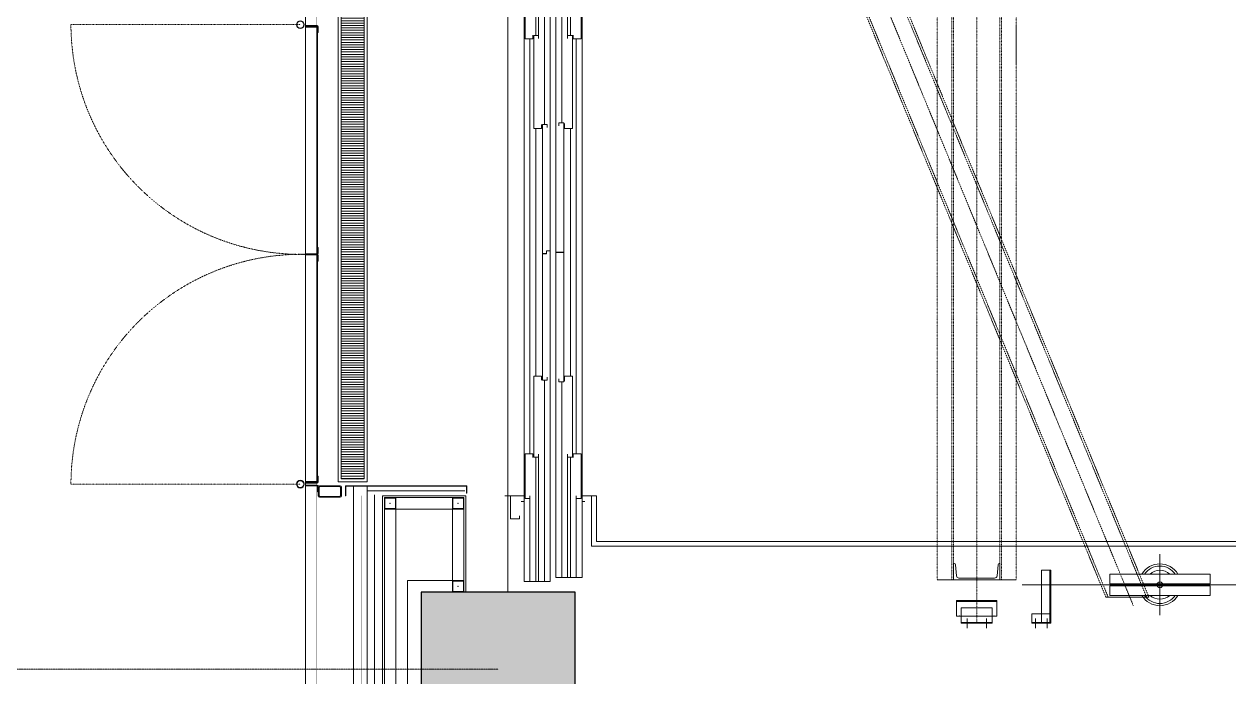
# Model space of a CAD drawing. Extents: x -2749 to 23780, y -1311 to 8245.
# Drawn here: x 977 to 1602, y 1981 to 2320 of the extents above; entities that cross this region are included whole.
import ezdxf
from ezdxf.xclip import XClip

# ---------------------------------------------------------------- set-up
doc = ezdxf.new("R2010")
doc.units = 0
doc.header["$MEASUREMENT"] = 0
doc.header["$XCLIPFRAME"] = 0
doc.linetypes.add('DASHDOT2', pattern=[0.5, 0.25, -0.125, 0, -0.125])
doc.linetypes.add('DOT2', pattern=[0.125, 0, -0.125])
doc.layers.get('0').update_dxf_attribs({"color": 9, "lineweight": 9})
for name, color, linetype, lineweight in [('01', 9, 'Continuous', 9), ('05V', 9, 'Continuous', 9), ('06D', 9, 'Continuous', 9), ('10', 9, 'Continuous', 9), ('11', 9, 'Continuous', 9), ('20', 9, 'DOT2', 9), ('24', 9, 'DASHDOT2', 9), ('33', 9, 'BATTING', 9), ('KOLON', 251, 'Continuous', 9), ('TARAMA', 251, 'Continuous', 13)]:
    doc.layers.add(name, color=color, linetype=linetype, lineweight=lineweight)
doc.linetypes.add('BATTING', pattern='A,0.0001,-0.1,[134,ltypeshp.shx,S=0.1,R=0,X=-0.1,Y=0],-0.2,[134,ltypeshp.shx,S=0.1,R=180,X=0.1,Y=0],-0.1', length=0.4001)

# ---------------------------------------------------------------- blocks, each defined once
blk = doc.blocks.new('p-ızgara 1')
h = blk.add_hatch()
h.set_pattern_fill('ANSI31', color=256, scale=10, angle=225, style=0)
h.set_pattern_definition([(270, (-1308.5183, 1064.6868), (1.25, -4e-16), [])])
h.paths.add_polyline_path([(1.5, 13.5), (1.5, 1.5), (394.5, 1.5), (394.5, 13.5)])
for points in [[(0, 15), (0, 0), (396, 0), (396, 15)], [(1.5, 13.5), (1.5, 1.5), (394.5, 1.5), (394.5, 13.5)]]:
    blk.add_lwpolyline(points, close=True)
blk = doc.blocks.new('p-kolon_80x80')
blk.add_lwpolyline([(-40, -40), (40, -40), (40, 40), (-40, 40)], close=True)
blk = doc.blocks.new('P-AKS_AUDI')
at = {"layer": '24'}
blk.add_lwpolyline([(-3840, -800), (-3500, -800)], dxfattribs=at)
blk = doc.blocks.new('k-giriş portal kutusu')
at = {"layer": '10'}
for p, q in [((-6, 5.4375), (-6, 0.5625)), ((-5.46, 5.2125), (-5.46, 0.7875)), ((5.4375, 6), (-5.4375, 6)), ((-5.4375, 0), (5.4375, 0)), ((5.1225, 5.55), (-5.1225, 5.55)), ((-5.1225, 0.45), (5.1225, 0.45)), ((5.46, 0.7875), (5.46, 5.2125)), ((6, 0.5625), (6, 5.4375))]:
    blk.add_line(p, q, dxfattribs=at)
for centre, radius, start, end in [((-5.4375, 5.4375), 0.5625, 90, 180), ((-5.4375, 0.5625), 0.5625, 180, 270), ((-5.1225, 5.2125), 0.3375, 90, 180), ((-5.1225, 0.7875), 0.3375, 180, 270), ((5.1225, 5.2125), 0.3375, 0, 90), ((5.1225, 0.7875), 0.3375, 270, 0), ((5.4375, 5.4375), 0.5625, 0, 90), ((5.4375, 0.5625), 0.5625, 270, 0)]:
    blk.add_arc(centre, radius, start, end, dxfattribs=at)
blk = doc.blocks.new('NPU240')
for p, q in [((0, -120), (0, 120)), ((0, 120), (85, 120)), ((9.5, -92.2), (9.5, 92.2)), ((21.4, 105.2), (79.1, 110.2)), ((85, 120), (85, 116.7)), ((0, -120), (85, -120)), ((21.4, -105.2), (79.1, -110.2)), ((85, -120), (85, -116.7))]:
    blk.add_line(p, q)
for centre, radius, start, end in [((22.5, 92.2), 13, 95, 180), ((78.5, 116.7), 6.5, 275, 0), ((22.5, -92.2), 13, 180, 265), ((78.5, -116.7), 6.5, 0, 85)]:
    blk.add_arc(centre, radius, start, end)
blk = doc.blocks.new('p-arac asansoru')
for p, q in [((59.9, 530.5), (59.9, 533.5)), ((15.4, 510), (15.4, 523.5)), ((356.9, 523.5), (15.4, 523.5)), ((58.4, 520.5), (15.4, 520.5)), ((296.9, 520.5), (81.7, 520.5)), ((79.9, 517.5), (15.4, 517.5)), ((79.9, 516), (15.4, 516)), ((119.9, 513), (15.4, 513)), ((250.5, 517.5), (121.9, 517.5)), ((356.9, 513), (252.5, 513)), ((356.9, 517.5), (298.7, 517.5)), ((356.9, 516), (298.7, 516)), ((356.9, 510), (15.4, 510)), ((17.4, 493.5), (17.4, 507)), ((354.9, 507), (17.4, 507)), ((119.05, 504), (17.4, 504)), ((79.9, 501), (17.4, 501)), ((354.9, 504), (253.35, 504)), ((354.9, 501), (298.7, 501)), ((79.9, 499.5), (17.4, 499.5)), ((58.4, 496.5), (17.4, 496.5)), ((296.9, 496.5), (81.7, 496.5)), ((250.5, 499.5), (121.9, 499.5)), ((354.9, 499.5), (298.7, 499.5)), ((354.9, 493.5), (17.4, 493.5)), ((33.7, -134.5), (33.7, 488.5)), ((59.9, 488.5), (33.7, 488.5)), ((59.9, 488.5), (59.9, 486)), ((36.2, -132), (36.2, 486)), ((59.9, 486), (36.2, 486)), ((16.2, 300.75), (16.2, 309.25)), ((-3.8, 293.75), (-8.8, 293.75)), ((1.7, 296.75), (-6.3, 296.75)), ((-6.3, 296.75), (-6.3, 280.75)), ((-5.8, 296.75), (-5.8, 280.75)), ((-2.5, 299.25), (-2.5, 278.25)), ((5.5, 299.25), (-2.5, 299.25)), ((1.7, 280.75), (1.7, 296.75)), ((5, 278.25), (5, 299.25)), ((5.5, 278.25), (5.5, 299.25)), ((-3.8, 283.75), (-8.8, 283.75)), ((-6.3, 280.75), (1.7, 280.75)), ((-2.5, 278.25), (5.5, 278.25)), ((16.2, 276.75), (16.2, 268.25)), ((13.7, 132.25), (13.7, 265.25)), ((-8.8, 258.25), (-3.8, 258.25)), ((-6.3, 260.25), (-6.3, 250.25)), ((-6.3, 260.25), (-1.3, 260.25)), ((-5.8, 260.25), (-5.8, 250.25)), ((-1.3, 260.25), (-1.3, 250.25)), ((-8.8, 252.25), (-3.8, 252.25)), ((-6.3, 255.25), (21.2, 255.25)), ((-6.3, 250.85), (21.2, 250.85)), ((-6.3, 250.25), (21.2, 250.25)), ((-6.3, 250.25), (-1.3, 250.25)), ((21.2, 255.25), (21.2, 250.25)), ((7.24, 199.45), (7.27, 221.75)), ((8.2, 167.75), (8.2, 219.75)), ((8.2, 219.75), (13.2, 219.75)), ((13.2, 219.75), (13.2, 167.75)), ((19.2, 219.75), (14.2, 219.75)), ((14.2, 219.75), (14.2, 167.75)), ((19.2, 219.75), (19.2, 167.75)), ((-2.15, 193.75), (29.55, 193.75)), ((13.2, 167.75), (8.2, 167.75)), ((14.2, 167.75), (19.2, 167.75))]:
    blk.add_line(p, q)
for points in [[(56.9, 525), (56.9, 523.5), (59.9, 523.5), (59.9, 530.5), (47.9, 530.5), (47.9, 526), (49.4, 526)], [(79.7, 519), (81.7, 519), (81.7, 523), (58.4, 523), (58.4, 520.5), (59.9, 520.5)], [(298.9, 519), (296.9, 519), (296.9, 523), (313.9, 523), (313.9, 520.5), (312.4, 520.5)], [(119.9, 514.5), (121.9, 514.5), (121.9, 518.5), (79.9, 518.5), (79.9, 516), (81.4, 516)], [(185.4, 510), (186.9, 510), (186.9, 511.9), (185.4, 511.9), (185.4, 514), (119.9, 514), (119.9, 511.5), (121.4, 511.5)], [(188.5, 510), (187, 510), (187, 512), (185.5, 512), (185.5, 514), (252.5, 514), (252.5, 511.5), (251, 511.5)], [(252.5, 514.5), (250.5, 514.5), (250.5, 518.5), (298.7, 518.5), (298.7, 516), (297.2, 516)], [(184.55, 507), (186.05, 507), (186.05, 503), (119.05, 503), (119.05, 505.5), (120.55, 505.5)], [(187.85, 507), (186.35, 507), (186.35, 503), (253.35, 503), (253.35, 505.5), (251.85, 505.5)], [(119.4, 502.5), (121.9, 502.5), (121.9, 498.5), (79.9, 498.5), (79.9, 501), (81.4, 501)], [(253, 502.5), (250.5, 502.5), (250.5, 498.5), (298.7, 498.5), (298.7, 501), (297.2, 501)], [(79.7, 498), (81.7, 498), (81.7, 494), (58.4, 494), (58.4, 496.5), (59.9, 496.5)], [(298.9, 498), (296.9, 498), (296.9, 494), (313.9, 494), (313.9, 496.5), (312.4, 496.5)], [(56.9, 492), (56.9, 493.5), (59.9, 493.5), (59.9, 488.5)]]:
    blk.add_lwpolyline(points)
blk.add_circle((13.7, 193.75), 1.5)
for radius, start, end in [(10.85, 120.45839, 239.54161), (9.7, 124.54201, 235.45799), (10.85, 300.45839, 59.54161), (9.7, 304.54201, 55.45799), (7.5, 137.16657, 222.83343), (7.5, 317.16657, 42.83343)]:
    blk.add_arc((13.7, 193.75), radius, start, end)
for p in [(-2.5, 297.75), (-2.5, 297.75), (-2.5, 297.75), (5.5, 297.75), (-2.5, 279.75)]:
    blk.add_point(p)
at = {"layer": '20'}
for p, q in [((7.27, 221.75), (367.15, 370.03)), ((7.7, 220.74), (367.15, 368.84)), ((2.83, 207.54), (367.15, 357.64)), ((7.24, 200.65), (366.72, 348.76)), ((7.27, 199.46), (367.15, 347.74)), ((16.2, 309.25), (286.2, 309.25)), ((356.2, 309.25), (283.7, 309.25)), ((16.2, 301.65), (356.2, 301.65)), ((16.2, 300.75), (347.7, 300.75)), ((-6.3, 288.75), (353.7, 288.75)), ((16.2, 276.75), (283.7, 276.75)), ((16.2, 275.85), (356.2, 275.85)), ((347.7, 276.75), (283.7, 276.75)), ((16.2, 268.25), (283.7, 268.25)), ((303.7, 268.25), (283.7, 268.25)), ((356.2, 268.25), (283.7, 268.25))]:
    blk.add_line(p, q, dxfattribs=at)
at = {"xscale": -0.0999999999985448, "yscale": 0.0999999999994543, "zscale": 0.0999999999994543, "rotation": 180}
blk.add_blockref('NPU240', (16.2, 288.75), dxfattribs=at)
blk = doc.blocks.new('prf-60x60')
for points in [[(-2.5, -6), (2.5, -6, 0.414214), (3, -5.5), (3, -0.5, 0.414214), (2.5, 0), (-2.5, 0, 0.414214), (-3, -0.5), (-3, -5.5, 0.414214)], [(-2.5, -5.7), (2.5, -5.7, 0.414214), (2.7, -5.5), (2.7, -0.5, 0.414214), (2.5, -0.3), (-2.5, -0.3, 0.414214), (-2.7, -0.5), (-2.7, -5.5, 0.414214)]]:
    blk.add_lwpolyline(points, format="xyb", close=True)
at = {"color": 252}
blk.add_point((0, -3), dxfattribs=at)
blk = doc.blocks.new('p-zemin kat')
at = {"layer": '06D'}
for points in [[(1122.5, 2070), (1122.5, 2865)], [(1227.5, 2390), (1227.5, 2025)], [(1227.5, 2264.78), (1227.5, 2025)], [(1227.5, 2264.78), (1227.5, 2025)], [(1147.5, 1825), (1147.5, 2079.8)], [(1154.5, 1825), (1154.5, 2080)], [(1122.5, 1830), (1122.5, 2070)], [(1169.5, 2068), (1198.76, 2068), (1198.76, 2031), (1175.5, 2031), (1175.5, 1837), (1169.5, 1837), (1169.5, 2071)]]:
    blk.add_lwpolyline(points, dxfattribs=at)
at = {"layer": '10'}
for points, const_width in [([(1128.5, 2070), (1128.5, 2865)], 0.2), ([(1151.5, 1825), (1151.5, 2075)], 0.1), ([(1128.5, 1830), (1128.5, 2070)], 0.2)]:
    blk.add_lwpolyline(points, dxfattribs=dict(at, const_width=const_width))
at = {"layer": '10', "ltscale": 0.3}
for points in [[(1122.5, 2318.97), (1122.5, 2318.67), (1128.67, 2318.67, -0.414268), (1128.82, 2318.52), (1128.82, 2315.42), (1129.12, 2315.42), (1129.12, 2318.52, 0.414207), (1128.67, 2318.97), (1122.5, 2318.97)], [(1122.5, 2200.24), (1122.5, 2200.54), (1128.64, 2200.54, 0.414268), (1128.79, 2200.69), (1128.79, 2203.79), (1129.09, 2203.79), (1129.09, 2200.69, -0.414207), (1128.64, 2200.24), (1122.5, 2200.24)], [(1122.5, 2200.24), (1122.5, 2200.54), (1128.64, 2200.54, 0.414268), (1128.79, 2200.69), (1128.79, 2203.79), (1129.09, 2203.79), (1129.09, 2200.69, -0.414207), (1128.64, 2200.24), (1122.5, 2200.24)], [(1122.5, 2200.24), (1122.5, 2199.94), (1128.64, 2199.95, -0.414268), (1128.79, 2199.8), (1128.79, 2196.7), (1129.09, 2196.7), (1129.09, 2199.8, 0.414207), (1128.64, 2200.25), (1122.5, 2200.24)], [(1122.5, 2200.24), (1122.5, 2199.94), (1128.64, 2199.94, -0.414268), (1128.79, 2199.79), (1128.79, 2196.69), (1129.09, 2196.69), (1129.09, 2199.79, 0.414207), (1128.64, 2200.24), (1122.5, 2200.24)], [(1122.5, 2081.52), (1122.5, 2081.82), (1128.67, 2081.82, 0.414268), (1128.82, 2081.97), (1128.82, 2085.07), (1129.12, 2085.07), (1129.12, 2081.97, -0.414207), (1128.67, 2081.52), (1122.5, 2081.52)], [(1122.5, 2080.51), (1122.5, 2080.21), (1128.67, 2080.21, -0.414268), (1128.82, 2080.06), (1128.82, 2076.96), (1129.12, 2076.96), (1129.12, 2080.06, 0.414207), (1128.67, 2080.51), (1122.5, 2080.51)]]:
    blk.add_lwpolyline(points, format="xyb", dxfattribs=at)
for points in [[(1122.5, 2200.24), (1122.5, 2200.24), (1122.5, 2318.17), (1128.82, 2318.17)], [(1122.5, 2200.24), (1122.5, 2200.24), (1122.5, 2082.31), (1128.82, 2082.31)]]:
    blk.add_lwpolyline(points, dxfattribs=at)
at = {"layer": '10'}
for points in [[(1128.48, 2318.17), (1128.48, 2200.54)], [(1128.48, 2313.17), (1128.48, 2195.54)], [(1128.79, 2318.17), (1128.79, 2318.17), (1128.79, 2318.17), (1128.79, 2130.11)], [(1128.79, 2082.31), (1128.79, 2082.31), (1128.79, 2082.31), (1128.79, 2270.38)], [(1128.48, 2199.94), (1128.48, 2082.31)]]:
    blk.add_lwpolyline(points, dxfattribs=at)
at = {"layer": '10', "ltscale": 0.3}
blk.add_lwpolyline([(1206.26, 2076.35), (1206.26, 2080.2), (1143.26, 2080.2), (1143.26, 2074.89), (1143.46, 2074.89), (1143.46, 2079.97), (1161.07, 2079.97), (1206.03, 2079.97), (1206.03, 2076.32), (1206.03, 2076.32), (1206.03, 2076.32)], close=True, dxfattribs=at)
for centre, radius in [((1119.88, 2319.47), 2), ((1119.88, 2319.47), 1.8), ((1119.88, 2081.01), 2), ((1119.88, 2081.01), 1.8)]:
    blk.add_circle(centre, radius, dxfattribs=at)
at = {"layer": '11'}
for points in [[(1162.5, 2075), (1205.76, 2075), (1205.76, 2025)], [(1182.5, 1945), (1182.5, 1830), (1162.5, 1830), (1162.5, 2075)], [(1163.5, 2074), (1204.76, 2074), (1204.76, 2025)], [(1182.5, 1945), (1181.5, 1945), (1181.5, 1831), (1163.5, 1831), (1163.5, 2074)]]:
    blk.add_lwpolyline(points, dxfattribs=at)
at = {"layer": '20'}
for points in [[(1119.88, 2319.47), (1000.92, 2319.47)], [(1119.88, 2081.01), (1000.92, 2081.01)]]:
    blk.add_lwpolyline(points, dxfattribs=at)
for centre, start, end in [((1120.39, 2319.69), 180.10494, 271.01373), ((1120.39, 2080.8), 88.98627, 179.89506)]:
    blk.add_arc(centre, 119.47, start, end, dxfattribs=at)
at = {"layer": '33', "ltscale": 0.25}
blk.add_lwpolyline([(1154.5, 2077.5), (1205.18, 2077.5)], dxfattribs=at)
at = {"layer": '33', "ltscale": 0.4}
blk.add_lwpolyline([(1158.5, 1827.5), (1158.38, 2075.5), (1158.38, 2075.5)], dxfattribs=at)
at = {"xscale": -1, "rotation": 180}
blk.add_blockref('k-giriş portal kutusu', (1135.2, 2080.2), dxfattribs=at)
at = {"layer": '01'}
blk.add_blockref('p-kolon_80x80', (1222.5, 1985), dxfattribs=at)
at = {"layer": '05V'}
ref = blk.add_blockref('p-arac asansoru', (1759.5, 2015.1), dxfattribs=dict(at, rotation=90))
XClip(ref).set_block_clipping_path([(-72.1000000362, -157.9999999557), (374.9000042902, 575.0000000443)])
at = {"layer": '10'}
for p in [(1166.5, 2074), (1201.76, 2074), (1201.76, 2031)]:
    blk.add_blockref('prf-60x60', p, dxfattribs=at)
at = {"layer": '24'}
blk.add_blockref('P-AKS_AUDI', (4722.5, 2785), dxfattribs=at)

msp = doc.modelspace()

# ---------------------------------------------------------------- hatches: boundary and pattern name
at = {"layer": 'TARAMA', "linetype": 'ByBlock', "lineweight": -3}
h = msp.add_hatch(dxfattribs=at)
h.set_pattern_fill('ANSI36', color=256, scale=2, style=0)
h.set_pattern_definition([(45, (4746.007, 395.342), (3.367596, 12.347852), [15.875, -3.175, 0, -3.175])])
h.paths.add_polyline_path([(4762.5, 425), (4682.5, 425), (4682.5, 345), (4762.5, 345)])
h.paths.add_polyline_path([(1262.5, 425), (1182.5, 425), (1182.5, 345), (1262.5, 345)])
h.paths.add_polyline_path([(1962.5, 345), (1962.5, 425), (1882.5, 425), (1882.5, 345)])
h.paths.add_polyline_path([(2662.5, 425), (2582.5, 425), (2582.5, 345), (2662.5, 345)])
h.paths.add_polyline_path([(3282.5, 425), (3282.5, 345), (3362.5, 345), (3362.5, 425)])
h.paths.add_polyline_path([(4062.5, 425), (3982.5, 425), (3982.5, 345), (4062.5, 345)])
h.paths.add_polyline_path([(4782.5, 2785), (4782.5, 2365), (4732.5, 2365), (4732.5, 2475), (4302.5, 2475), (4302.5, 2515), (4732.5, 2515), (4732.5, 2785), (4302.5, 2785), (4302.5, 2825), (4782.5, 2825)])
h.paths.add_polyline_path([(1757.5, 2515), (1757.5, 2430), (1962.5, 2430), (1962.5, 2390), (1747.5, 2390), (1717.5, 2390), (1717.5, 2475), (1212.5, 2475), (1212.5, 2390), (1162.5, 2390), (1162.5, 2825), (1962.5, 2825), (1962.5, 2785), (1212.5, 2785), (1212.5, 2515)])
h.paths.add_polyline_path([(1882.5, 1945), (1962.5, 1945), (1962.5, 2025), (1882.5, 2025)])
h.paths.add_polyline_path([(1182.5, 1945), (1262.5, 1945), (1262.5, 2025), (1182.5, 2025)])
h.paths.add_polyline_path([(3982.5, 2365), (4062.5, 2365), (4062.5, 2445), (3982.5, 2445)])
h.paths.add_polyline_path([(3282.5, 2365), (3362.5, 2365), (3362.5, 2445), (3282.5, 2445)])
h.paths.add_polyline_path([(2582.5, 2365), (2662.5, 2365), (2662.5, 2445), (2582.5, 2445)])
h.paths.add_polyline_path([(3982.5, 2745), (4062.5, 2745), (4062.5, 2825), (3982.5, 2825)])
h.paths.add_polyline_path([(2582.5, 2745), (2662.5, 2745), (2662.5, 2825), (2582.5, 2825)])
h.paths.add_polyline_path([(3282.5, 2745), (3362.5, 2745), (3362.5, 2825), (3282.5, 2825)])
h.paths.add_polyline_path([(1882.5, 3805), (1962.5, 3805), (1962.5, 3885), (1882.5, 3885)])
h.paths.add_polyline_path([(1182.5, 3805), (1262.5, 3805), (1262.5, 3885), (1182.5, 3885)])

# ---------------------------------------------------------------- linework, layer by layer
at = {"layer": 'KOLON', "color": 3, "linetype": 'Continuous', "lineweight": -3}
msp.add_lwpolyline([(1182.5, 1945), (1262.5, 1945), (1262.5, 2025), (1182.5, 2025)], close=True, dxfattribs=at)

# ---------------------------------------------------------------- block references
msp.add_blockref('p-zemin kat', (0, 0))
at = {"layer": '06D', "rotation": 90}
msp.add_blockref('p-ızgara 1', (1154.5, 2082.2), dxfattribs=at)

doc.saveas('drawing.dxf')
